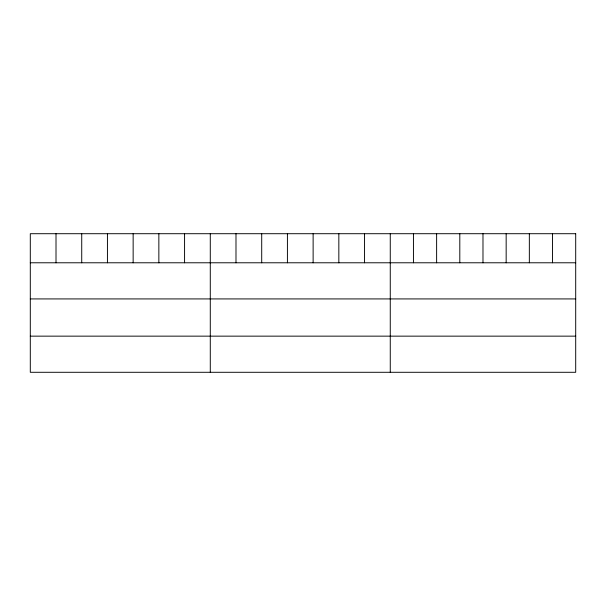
<?xml version="1.0" encoding="UTF-8"?>
<svg xmlns="http://www.w3.org/2000/svg" width="606" height="606" viewBox="0 0 606 606"><rect width="100%" height="100%" fill="white"/><g stroke="black" fill="none" stroke-linecap="round" stroke-linejoin="round"><path stroke-width="0.91" d="M30.3 262.784L575.7 262.784M30.3 298.925L575.7 298.925M30.3 336.148L575.7 336.148M552.52 233.711L552.52 262.784M529.341 233.711L529.341 262.784M506.161 233.711L506.161 262.784M482.982 233.711L482.982 262.784M459.802 233.711L459.802 262.784M436.623 233.711L436.623 262.784M413.443 233.711L413.443 262.784M390.264 233.711L390.264 372.289M364.554 233.711L364.554 262.784M338.837 233.711L338.837 262.784M313.128 233.711L313.128 262.784M287.418 233.711L287.418 262.784M261.709 233.711L261.709 262.784M235.992 233.711L235.992 262.784M210.282 233.711L210.282 372.289M184.572 233.711L184.572 262.784M158.855 233.711L158.855 262.784M133.146 233.711L133.146 262.784M107.436 233.711L107.436 262.784M81.727 233.711L81.727 262.784M56.01 233.711L56.01 262.784M575.7 233.711L30.3 233.711L30.3 372.289L575.7 372.289L575.7 233.711"/></g></svg>
